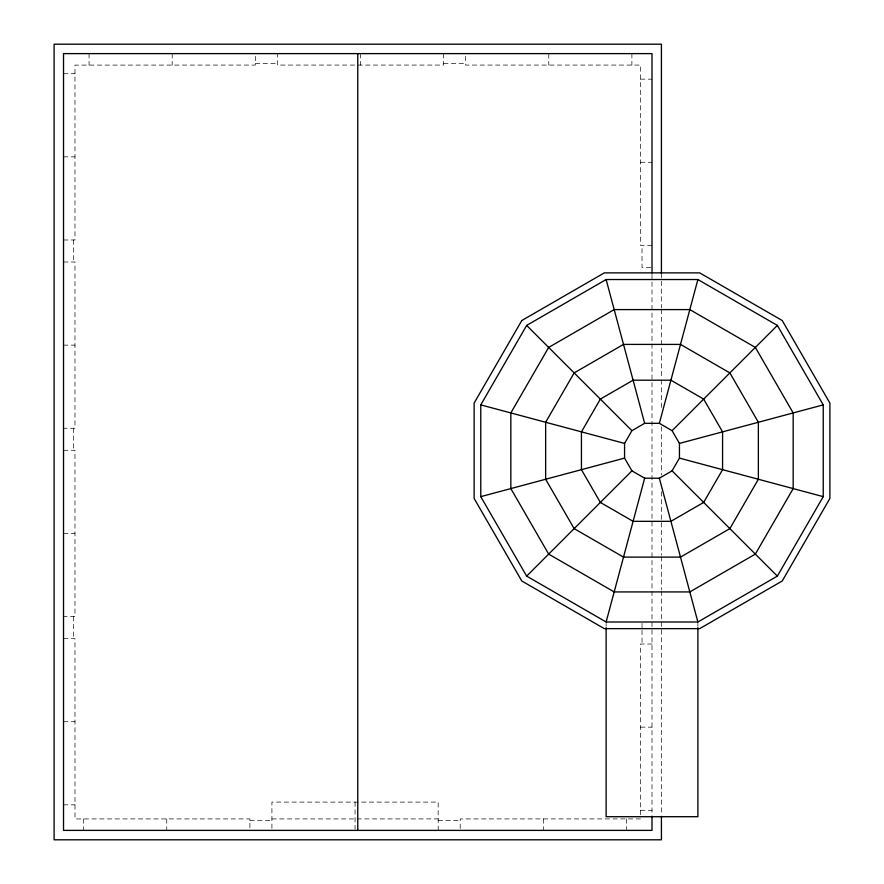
<?xml version="1.0" encoding="UTF-8"?>
<svg xmlns="http://www.w3.org/2000/svg" width="884" height="884" viewBox="0 0 884 884"><rect width="100%" height="100%" fill="white"/><g stroke="black" fill="none" stroke-linecap="round" stroke-linejoin="round"><path stroke-width="0.66" stroke-dasharray="4.42 3.31" d="M255.332 63.593L277.355 63.593M443.613 63.593L465.636 63.593M63.526 239.984L74.974 239.984L74.974 65.096L255.332 65.073L255.332 53.615M63.526 73.726L74.974 73.726M640.535 79.162L652.005 79.162M63.526 156.855L74.974 156.855M640.546 162.291L652.005 162.291M652.005 245.42L640.546 245.42L640.535 65.073L465.636 65.073L465.636 53.615M63.526 262.007L74.974 262.007L74.974 428.265L63.526 428.265M650.757 267.454L642.027 267.454L642.027 245.42M63.526 345.136L74.974 345.136M63.526 450.287L74.974 450.287L74.974 616.546L63.526 616.546M63.526 533.417L74.974 533.417M63.526 638.579L74.974 638.579L74.996 818.927L249.885 818.927L249.885 830.385M652.005 644.016L640.546 644.016L640.546 817.678M63.526 721.709L74.974 721.709M640.546 727.145L652.005 727.145M63.526 804.838L74.996 804.838M640.546 810.274L652.005 810.274M271.918 818.927L438.177 818.927M640.546 818.904L460.199 818.927L460.199 830.385M249.885 820.407L271.918 820.407M438.177 820.407L460.199 820.407M697.885 623.375L697.885 626.137M661.42 273.488L661.42 308.019M661.42 309.4L661.42 378.462M661.42 379.844L661.42 408.85M661.42 426.806L661.42 475.15M661.42 491.725L661.42 555.263M661.42 556.644L661.42 589.794M661.42 591.175L661.42 814.938M652.005 274.372L652.005 815.645M642.027 623.375L642.027 628.878M642.027 630.248L642.027 644.016M631.894 53.615L631.894 65.073M626.458 818.904L626.458 830.385M606.126 623.375L606.126 626.137M548.765 53.615L548.765 65.073M543.328 818.927L543.328 830.385M443.613 53.615L443.613 65.073L277.355 65.073L277.355 53.615M438.177 830.385L438.177 802.097L271.918 802.097L271.918 830.385M360.484 53.615L360.484 65.073M355.048 802.097L355.048 829.115M172.203 53.615L172.203 65.073M166.756 818.927L166.756 830.385M89.074 53.615L89.074 65.096M83.626 818.927L83.626 830.385M73.505 239.984L73.505 262.007M73.505 428.265L73.505 450.287M73.505 616.546L73.505 638.579"/><path stroke-width="1.33" d="M606.126 621.993L697.885 621.993L777.356 576.114L823.236 496.642L823.236 404.883L777.356 325.411L697.885 279.532L606.126 279.532L526.654 325.411L480.774 404.883L480.774 496.642L526.654 576.114L606.126 621.993L644.657 478.2L659.354 478.2L672.094 470.852L679.442 458.111L679.442 443.414L672.094 430.674L659.354 423.326L644.657 423.326L631.916 430.674L624.568 443.414L624.568 458.111L631.916 470.852L644.657 478.2M659.354 423.326L697.885 279.532M526.654 576.114L631.916 470.852M672.094 430.674L777.356 325.411M480.774 496.642L624.568 458.111M679.442 443.414L823.236 404.883M480.774 404.883L624.568 443.414M679.442 458.111L823.236 496.642M526.654 325.411L631.916 430.674M672.094 470.852L777.356 576.114M606.126 279.532L644.657 423.326M659.354 478.2L697.885 621.993M697.885 627.518L697.885 816.706L606.126 816.706L606.126 627.518M661.42 273.488L661.42 44.2L54.101 44.2L54.101 839.8L661.42 839.8L661.42 816.319M652.005 272.99L652.005 53.615L63.526 53.615L63.526 830.385L652.005 830.385L652.005 816.584M357.766 53.615L357.766 830.385M521.781 320.538L474.122 403.093L474.122 498.432L521.781 580.987L604.347 628.646L699.675 628.646L782.229 580.987L829.899 498.432L829.899 403.093L782.229 320.538L699.675 272.869L604.347 272.869L521.781 320.538M548.666 347.423L510.841 412.938L510.841 488.587L548.666 554.102L614.181 591.926L689.829 591.926L755.345 554.102L793.169 488.587L793.169 412.938L755.345 347.423L689.829 309.599L614.181 309.599L548.666 347.423M574.147 372.904L545.649 422.265L545.649 479.261L574.147 528.621L623.507 557.119L680.503 557.119L729.864 528.621L758.361 479.261L758.361 422.265L729.864 372.904L680.503 344.406L623.507 344.406L574.147 372.904M600.346 399.104L581.44 431.856L581.44 469.669L600.346 502.421L633.099 521.328L670.912 521.328L703.664 502.421L722.571 469.669L722.571 431.856L703.664 399.104L670.912 380.197L633.099 380.197L600.346 399.104"/></g></svg>
